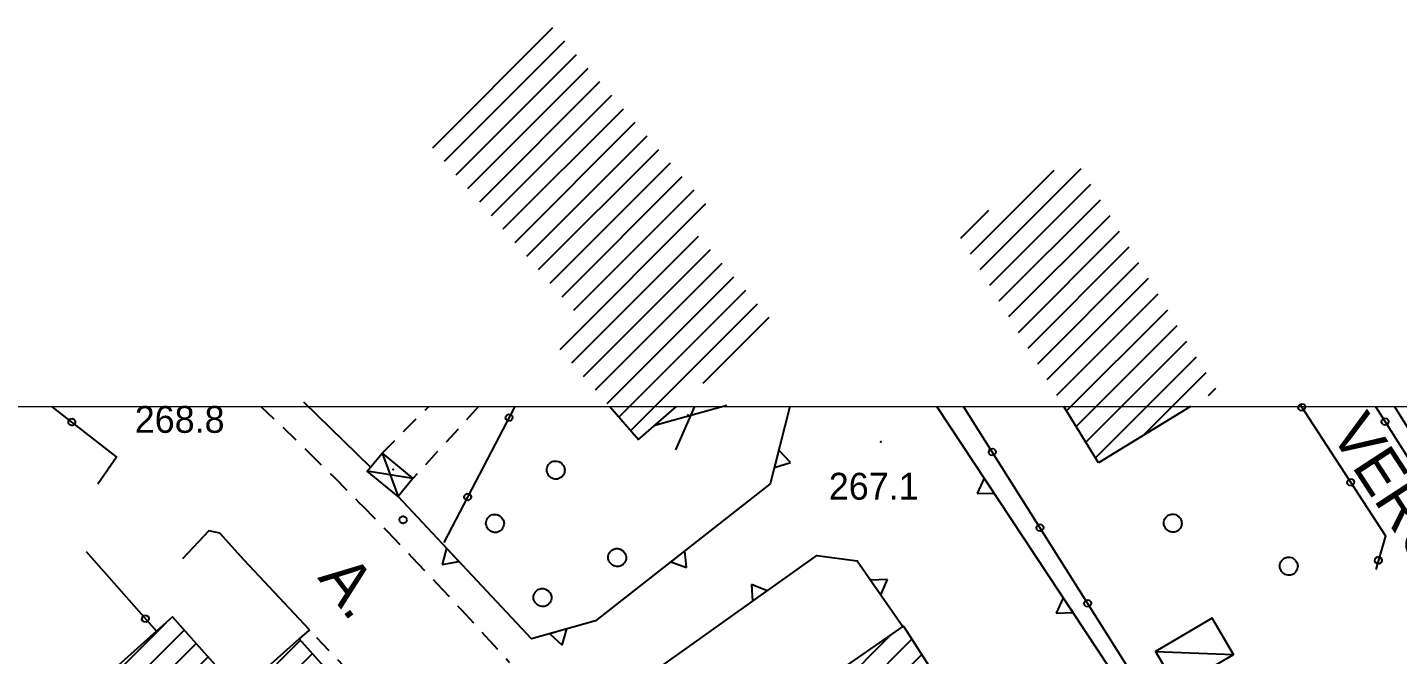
# Model space of a CAD drawing. Extents: x 1518652 to 1519378, y 5069750 to 5070202.
# Drawn here: x 1518920 to 1518996.6, y 5070139.1 to 5070174.1 of the extents above; entities that cross this region are included whole.
import ezdxf

# ---------------------------------------------------------------- set-up
doc = ezdxf.new("R2010")
doc.units = 0
doc.header["$MEASUREMENT"] = 0
doc.linetypes.add('L04', pattern=[0])
doc.linetypes.add('L10', pattern=[1.7, 1, -0.7])
for name, color, linetype in [('2310_SU', 2, 'Continuous'), ('2321_PEDmarciap', 1, 'L10'), ('2641_MUROspec', 2, 'Continuous'), ('3007_TETTOIE', 2, 'Continuous'), ('3013_BARACCHE', 2, 'Continuous'), ('3054_CANCmuro', 1, 'L04'), ('3110_EDresiden', 3, 'Continuous'), ('3844_ILL', 4, 'Continuous'), ('5100_ALBERO', 1, 'Continuous'), ('5651_VIALETTI', 1, 'L10'), ('7111_SCARciglio', 1, 'Continuous'), ('8321_PQTerra', 2, 'Continuous'), ('8322_Qmpiede', 2, 'Continuous'), ('SCM_Campiture', 1, 'Continuous'), ('SCM_Diagonali', 6, 'Continuous'), ('T301_ViabUrb', 2, 'Continuous')]:
    doc.layers.add(name, color=color, linetype=linetype)
doc.styles.add('Style00', font='Leroy', dxfattribs={"height": 0.2})

# ---------------------------------------------------------------- blocks, each defined once
blk = doc.blocks.new('S37')
at = {"linetype": 'Continuous'}
for p, q in [((-0.99, -0.01), (-0.97, 0.17)), ((-0.97, 0.17), (-0.93, 0.33)), ((-0.93, 0.33), (-0.87, 0.47)), ((-0.87, 0.47), (-0.79, 0.6)), ((-0.79, 0.6), (-0.68, 0.71)), ((-0.68, 0.71), (-0.58, 0.8)), ((-0.58, 0.8), (-0.49, 0.87)), ((-0.49, 0.87), (-0.37, 0.93)), ((-0.37, 0.93), (-0.26, 0.97)), ((-0.26, 0.97), (-0.13, 0.99)), ((-0.13, 0.99), (-0.01, 1)), ((-0.01, 1), (0.15, 0.99)), ((0.15, 0.99), (0.35, 0.94)), ((0.35, 0.94), (0.55, 0.82)), ((0.55, 0.82), (0.68, 0.73)), ((0.68, 0.73), (0.77, 0.62)), ((0.77, 0.62), (0.87, 0.5)), ((0.87, 0.5), (0.93, 0.39)), ((0.93, 0.39), (0.99, 0.23)), ((0.99, 0.23), (1.01, 0.09)), ((1.01, 0.09), (1.03, -0.03)), ((-0.97, -0.15), (-0.99, -0.01)), ((-0.94, -0.26), (-0.97, -0.15)), ((-0.9, -0.4), (-0.94, -0.26)), ((-0.84, -0.51), (-0.9, -0.4)), ((-0.78, -0.61), (-0.84, -0.51)), ((-0.66, -0.71), (-0.78, -0.61)), ((-0.57, -0.8), (-0.66, -0.71)), ((-0.49, -0.87), (-0.57, -0.8)), ((-0.36, -0.93), (-0.49, -0.87)), ((-0.22, -0.98), (-0.36, -0.93)), ((-0.06, -1.01), (-0.22, -0.98)), ((0.07, -1.02), (-0.06, -1.01)), ((0.22, -1.01), (0.07, -1.02)), ((0.36, -0.97), (0.22, -1.01)), ((0.52, -0.89), (0.36, -0.97)), ((0.65, -0.81), (0.52, -0.89)), ((0.78, -0.68), (0.65, -0.81)), ((0.87, -0.56), (0.78, -0.68)), ((0.93, -0.45), (0.87, -0.56)), ((0.98, -0.3), (0.93, -0.45)), ((1.01, -0.17), (0.98, -0.3)), ((1.03, -0.03), (1.01, -0.17))]:
    blk.add_line(p, q, dxfattribs=at)
blk = doc.blocks.new('Q0050013')
at = {"linetype": 'Continuous'}
for p, q in [((-0.194, -0.003), (-0.17, 0.098)), ((-0.17, 0.098), (-0.099, 0.169)), ((-0.099, 0.169), (-0.001, 0.195)), ((-0.001, 0.195), (0.096, 0.17)), ((0.096, 0.17), (0.169, 0.1)), ((0.169, 0.1), (0.197, -0.001)), ((-0.162, -0.108), (-0.194, -0.003)), ((-0.096, -0.171), (-0.162, -0.108)), ((0.001, -0.196), (-0.096, -0.171)), ((0.097, -0.17), (0.001, -0.196)), ((0.168, -0.1), (0.097, -0.17)), ((0.197, -0.001), (0.168, -0.1))]:
    blk.add_line(p, q, dxfattribs=at)
blk = doc.blocks.new('Q0200100')
at = {"linetype": 'Continuous'}
for p, q in [((0, 0.8), (-0.5, 0)), ((0.5, 0), (0, 0.8)), ((-0.5, 0), (0.5, 0))]:
    blk.add_line(p, q, dxfattribs=at)
blk = doc.blocks.new('CAMP_FBAA5779')
at = {"layer": 'SCM_Campiture', "linetype": 'Continuous'}
for p, q in [((1518963.143, 5070135.017), (1518968.303, 5070140.177)), ((1518963.703, 5070134.163), (1518969.469, 5070139.929)), ((1518964.263, 5070133.308), (1518970.021, 5070139.067)), ((1518964.822, 5070132.454), (1518970.573, 5070138.204)), ((1518962.583, 5070135.872), (1518963.666, 5070136.954)), ((1518965.382, 5070131.599), (1518971.125, 5070137.342)), ((1518965.942, 5070130.745), (1518971.677, 5070136.48)), ((1518969.528, 5070130.088), (1518975.481, 5070136.041)), ((1518966.502, 5070129.89), (1518972.229, 5070135.617)), ((1518970.102, 5070129.248), (1518976.043, 5070135.189)), ((1518968.955, 5070130.929), (1518972.78, 5070134.755)), ((1518970.675, 5070128.407), (1518976.604, 5070134.336)), ((1518971.248, 5070127.566), (1518977.166, 5070133.484)), ((1518971.822, 5070126.725), (1518977.728, 5070132.631)), ((1518972.395, 5070125.884), (1518978.289, 5070131.779)), ((1518975.895, 5070127.97), (1518978.851, 5070130.926))]:
    blk.add_line(p, q, dxfattribs=at)
blk = doc.blocks.new('CAMP_AEF73BBC')
at = {"layer": 'SCM_Campiture', "linetype": 'Continuous'}
for p, q in [((1518972.747, 5070161.458), (1518977.418, 5070166.129)), ((1518973.284, 5070160.58), (1518978.937, 5070166.233)), ((1518973.821, 5070159.703), (1518979.473, 5070165.356)), ((1518974.357, 5070158.826), (1518980.01, 5070164.479)), ((1518972.21, 5070162.335), (1518973.773, 5070163.899)), ((1518974.894, 5070157.949), (1518980.547, 5070163.601)), ((1518975.431, 5070157.071), (1518981.084, 5070162.724)), ((1518975.968, 5070156.194), (1518981.621, 5070161.847)), ((1518976.505, 5070155.317), (1518982.158, 5070160.97)), ((1518977.042, 5070154.439), (1518982.695, 5070160.092)), ((1518977.579, 5070153.562), (1518983.232, 5070159.215)), ((1518978.116, 5070152.685), (1518983.769, 5070158.338)), ((1518978.653, 5070151.807), (1518984.306, 5070157.46)), ((1518979.19, 5070150.93), (1518984.843, 5070156.583)), ((1518979.727, 5070150.053), (1518985.38, 5070155.706)), ((1518982.401, 5070151.313), (1518985.916, 5070154.828)), ((1518986.046, 5070153.544), (1518986.453, 5070153.951))]:
    blk.add_line(p, q, dxfattribs=at)
blk = doc.blocks.new('CAMP_BA44D9BE')
at = {"layer": 'SCM_Campiture', "linetype": 'Continuous'}
for p, q in [((1518942.691, 5070167.387), (1518949.411, 5070174.107)), ((1518943.348, 5070166.63), (1518950.068, 5070173.35)), ((1518944.006, 5070165.873), (1518950.726, 5070172.593)), ((1518944.663, 5070165.116), (1518951.383, 5070171.836)), ((1518945.32, 5070164.359), (1518952.04, 5070171.079)), ((1518945.978, 5070163.602), (1518952.698, 5070170.322)), ((1518946.635, 5070162.845), (1518953.355, 5070169.566)), ((1518947.292, 5070162.089), (1518954.013, 5070168.809)), ((1518947.95, 5070161.332), (1518954.67, 5070168.052)), ((1518948.607, 5070160.575), (1518955.327, 5070167.295)), ((1518949.265, 5070159.818), (1518955.985, 5070166.538)), ((1518949.922, 5070159.061), (1518956.642, 5070165.781)), ((1518950.579, 5070158.304), (1518957.299, 5070165.024)), ((1518949.811, 5070156.122), (1518957.957, 5070164.268)), ((1518950.469, 5070155.365), (1518957.555, 5070162.451)), ((1518951.126, 5070154.608), (1518958.212, 5070161.694)), ((1518951.783, 5070153.852), (1518958.869, 5070160.938)), ((1518952.441, 5070153.095), (1518959.527, 5070160.181)), ((1518953.098, 5070152.338), (1518960.184, 5070159.424)), ((1518953.755, 5070151.581), (1518960.841, 5070158.667)), ((1518957.813, 5070154.224), (1518961.499, 5070157.91))]:
    blk.add_line(p, q, dxfattribs=at)
blk = doc.blocks.new('CAMP_528824EA')
at = {"layer": 'SCM_Campiture', "linetype": 'Continuous'}
for p, q in [((1518923.541, 5070136.597), (1518927.811, 5070140.866)), ((1518924.209, 5070135.85), (1518928.8, 5070140.441)), ((1518927.546, 5070132.116), (1518935.291, 5070139.861)), ((1518924.876, 5070135.103), (1518929.468, 5070139.695)), ((1518928.214, 5070131.369), (1518935.959, 5070139.114)), ((1518925.544, 5070134.356), (1518930.135, 5070138.948)), ((1518926.211, 5070133.61), (1518930.803, 5070138.201)), ((1518928.881, 5070130.623), (1518936.626, 5070138.368)), ((1518926.879, 5070132.863), (1518931.47, 5070137.454)), ((1518929.549, 5070129.876), (1518937.294, 5070137.621)), ((1518930.216, 5070129.129), (1518937.961, 5070136.874)), ((1518930.884, 5070128.383), (1518938.629, 5070136.127)), ((1518931.551, 5070127.636), (1518939.296, 5070135.381)), ((1518932.219, 5070126.889), (1518939.964, 5070134.634)), ((1518932.886, 5070126.142), (1518940.631, 5070133.887)), ((1518933.554, 5070125.396), (1518941.298, 5070133.141)), ((1518935.774, 5070126.202), (1518941.966, 5070132.394)), ((1518938.347, 5070127.361), (1518942.633, 5070131.647)), ((1518939.014, 5070126.614), (1518943.301, 5070130.9)), ((1518939.682, 5070125.867), (1518943.968, 5070130.154)), ((1518940.349, 5070125.12), (1518944.636, 5070129.407)), ((1518941.017, 5070124.374), (1518945.303, 5070128.66)), ((1518941.684, 5070123.627), (1518945.971, 5070127.913)), ((1518942.352, 5070122.88), (1518946.638, 5070127.167)), ((1518943.019, 5070122.134), (1518947.306, 5070126.42)), ((1518943.687, 5070121.387), (1518947.973, 5070125.673)), ((1518944.354, 5070120.64), (1518948.641, 5070124.927)), ((1518945.022, 5070119.893), (1518949.308, 5070124.18)), ((1518945.689, 5070119.147), (1518949.976, 5070123.433)), ((1518946.357, 5070118.4), (1518950.643, 5070122.686)), ((1518949.44, 5070120.069), (1518951.311, 5070121.94))]:
    blk.add_line(p, q, dxfattribs=at)

msp = doc.modelspace()

# ---------------------------------------------------------------- linework, layer by layer
at = {"linetype": 'Continuous', "lineweight": 0, "elevation": 278.511}
msp.add_lwpolyline([(1518671.752, 5070152.927), (1519087.071, 5070152.927), (1519087.071, 5069856.255), (1518671.752, 5069856.255)], close=True, dxfattribs=at)
at = {"layer": '2310_SU', "color": 18, "linetype": 'Continuous', "true_color": 0x000000}
msp.add_polyline3d([(1518935.799, 5070140.459, 269.328), (1518932.146, 5070144.339, 269.153), (1518930.789, 5070145.852, 269.076), (1518930.183, 5070145.977, 268.977), (1518928.711, 5070144.419, 269.062)], dxfattribs=at)
at = {"layer": '2321_PEDmarciap', "color": 18, "linetype": 'L10', "true_color": 0x000000}
for points in [[(1518933.086, 5070152.927, 269.093), (1518934.313, 5070151.765, 269.109), (1518935.753, 5070150.376, 269.127), (1518937.179, 5070148.972, 269.146), (1518938.589, 5070147.554, 269.165), (1518938.771, 5070147.37, 269.167), (1518940.166, 5070145.938, 269.183), (1518941.551, 5070144.495, 269.199), (1518942.925, 5070143.042, 269.215), (1518944.29, 5070141.578, 269.23), (1518945.644, 5070140.106, 269.246), (1518946.99, 5070138.626, 269.262)], [(1518953.094, 5070119.944, 269.999), (1518953.821, 5070120.594, 269.559), (1518953.226, 5070121.346, 269.548), (1518939.239, 5070136.806, 269.492), (1518935.799, 5070140.459, 269.328), (1518935.219, 5070139.941, 268.892)]]:
    msp.add_polyline3d(points, dxfattribs=at)
at = {"layer": '2641_MUROspec', "color": 18, "linetype": 'Continuous', "true_color": 0x000000}
for points in [[(1518962.658, 5070152.927, 267.698), (1518961.558, 5070148.616, 267.983), (1518951.788, 5070140.954, 268.391), (1518948.208, 5070139.949, 269.33), (1518940.752, 5070147.895, 269.203)], [(1518979.314, 5070130.223, 267.115), (1518984.009, 5070133.065, 267.115), (1518970.86, 5070152.927, 267.023)], [(1518954.457, 5070137.697, 267.115), (1518964.154, 5070144.606, 267.955), (1518966.412, 5070144.308, 267.567), (1518968.959, 5070140.633, 273.342)]]:
    msp.add_polyline3d(points, dxfattribs=at)
at = {"layer": '3007_TETTOIE', "color": 18, "linetype": 'Continuous', "true_color": 0x000000}
msp.add_polyline3d([(1518940.752, 5070147.895, 269.203), (1518939.029, 5070149.316, 269.203), (1518939.863, 5070150.327, 269.203), (1518941.586, 5070148.905, 269.203)], close=True, dxfattribs=at)
at = {"layer": '3013_BARACCHE', "color": 18, "linetype": 'Continuous', "true_color": 0x000000}
msp.add_polyline3d([(1518984.275, 5070137.215, 268.751), (1518987.442, 5070139.082, 268.751), (1518986.248, 5070141.109, 268.751), (1518983.08, 5070139.242, 268.751)], close=True, dxfattribs=at)
at = {"layer": '3054_CANCmuro', "color": 18, "linetype": 'L04', "true_color": 0x000000}
for points in [[(1518923.976, 5070148.603, 269.111), (1518925.019, 5070150.111, 268.723), (1518921.405, 5070152.927, 268.827)], [(1518939.211, 5070149.537, 269.203), (1518935.493, 5070153.167, 269.342)], [(1518947.29, 5070152.927, 269.581), (1518943.314, 5070145.329, 269.266)], [(1518989.957, 5070125.008, 268.73), (1518972.359, 5070152.927, 268.755)], [(1518995.386, 5070152.927, 267.554), (1519026.712, 5070103.581, 267.346), (1519006.141, 5070092.578, 268.85), (1518990.235, 5070081.344, 270.084), (1518989.989, 5070082, 270.655), (1518991.508, 5070085.232, 270.338)], [(1518991.157, 5070153.05, 268.36), (1518995.946, 5070145.699, 268.371), (1518995.396, 5070143.829, 268.469)], [(1518923.325, 5070144.824, 268.928), (1518927.256, 5070140.37, 268.998)]]:
    msp.add_polyline3d(points, dxfattribs=at)
at = {"layer": '3110_EDresiden', "color": 18, "linetype": 'Continuous', "true_color": 0x000000}
for points in [[(1518952.586, 5070152.927, 269.876), (1518954.191, 5070151.079, 269.915), (1518956.319, 5070152.927, 269.273)], [(1518979.894, 5070149.779, 268.942), (1518977.967, 5070152.927, 268.942)], [(1518985.038, 5070152.927, 268.942), (1518979.894, 5070149.779, 268.942)]]:
    msp.add_polyline3d(points, dxfattribs=at)
for points in [[(1518928.15, 5070141.169, 268.843), (1518923.316, 5070136.848, 270.183), (1518934.139, 5070124.741, 276.832), (1518937.78, 5070127.995, 276.832), (1518946.897, 5070117.796, 271.099), (1518951.41, 5070121.829, 269.442), (1518935.219, 5070139.941, 268.892), (1518931.9, 5070136.974, 269.139)], [(1518975.292, 5070136.328, 268.223), (1518979.314, 5070130.223, 270.662), (1518972.499, 5070125.733, 273.342), (1518968.807, 5070131.146, 267.115), (1518966.754, 5070129.505, 269.506), (1518962.435, 5070136.099, 273.342), (1518969, 5070140.662, 273.342), (1518972.964, 5070134.468, 267.115)]]:
    msp.add_polyline3d(points, close=True, dxfattribs=at)
at = {"layer": '5651_VIALETTI', "color": 18, "linetype": 'L10', "true_color": 0x000000}
for points in [[(1518939.863, 5070150.327, 269.203), (1518942.466, 5070152.927, 269.578)], [(1518945.256, 5070152.927, 269.561), (1518941.586, 5070148.905, 269.203)]]:
    msp.add_polyline3d(points, dxfattribs=at)
at = {"layer": '7111_SCARciglio', "color": 18, "linetype": 'Continuous', "true_color": 0x000000}
msp.add_polyline3d([(1518996.446, 5070152.927, 268.058), (1519025.291, 5070106.53, 267.976), (1519026.084, 5070105.177, 268.131)], dxfattribs=at)
at = {"layer": '8321_PQTerra', "color": 18, "linetype": 'Continuous', "true_color": 0x000000}
msp.add_point((1518967.735, 5070150.953, 267.108), dxfattribs=at)
at = {"layer": '8322_Qmpiede', "linetype": 'Continuous'}
for p in [(1518956.942, 5070152.436, 269.732), (1518940.479, 5070149.405, 269.203)]:
    msp.add_point(p, dxfattribs=at)
at = {"layer": 'SCM_Diagonali', "color": 18, "linetype": 'Continuous', "true_color": 0x000000}
for points in [[(1518959.136, 5070152.993, 0), (1518955.105, 5070151.872, 0)], [(1518956.283, 5070150.515, 0), (1518957.336, 5070152.927, 0)], [(1518939.863, 5070150.327, 0), (1518940.752, 5070147.895, 0)], [(1518941.586, 5070148.905, 0), (1518939.029, 5070149.316, 0)], [(1518983.08, 5070139.242, 0), (1518987.442, 5070139.082, 0)]]:
    msp.add_polyline3d(points, dxfattribs=at)

# ---------------------------------------------------------------- block references
at = {"layer": '2641_MUROspec', "color": 18, "linetype": 'Continuous', "true_color": 0x000000}
for p, xscale, yscale, zscale, rotation in [((1518961.911, 5070150.001, 267.891), 0.9999999998249326, 0.9999999998249326, 0.9999999998249326, 255.681609843157), ((1518973.79, 5070148.501, 267.044), 0.999999999683127, 0.999999999683127, 0.999999999683127, 123.5051112141212), ((1518943.804, 5070144.642, 269.255), 0.9999999997694469, 0.9999999997694469, 0.9999999997694469, 133.1762724895155), ((1518956.387, 5070144.561, 268.199), 1.000000000042615, 1.000000000042615, 1.000000000042615, 218.106169672591), ((1518967.446, 5070142.816, 269.911), 0.9999999999815714, 0.9999999999815714, 0.9999999999815714, 304.7294416332945), ((1518960.972, 5070142.339, 267.679), 0.9999999999644532, 0.9999999999644532, 0.9999999999644532, 35.47038902090492), ((1518978.206, 5070141.83, 267.075), 0.999999999683127, 0.999999999683127, 0.999999999683127, 123.5051112141212), ((1518949.714, 5070140.371, 268.935), 0.9999999999651301, 0.9999999999651301, 0.9999999999651301, 195.6846791434086)]:
    msp.add_blockref('Q0200100', p, dxfattribs=dict(at, xscale=xscale, yscale=yscale, zscale=zscale, rotation=rotation))
at = {"layer": '3054_CANCmuro', "color": 18, "linetype": 'Continuous', "true_color": 0x000000}
for p, xscale, yscale, zscale, rotation in [((1518991.263, 5070152.888, 268.36), 0.9999999996517867, 0.9999999996517867, 0.9999999996517867, 303.082082356038), ((1518922.522, 5070152.057, 268.795), 1.00000000010316, 1.00000000010316, 1.00000000010316, 142.0736713977004), ((1518946.963, 5070152.302, 269.555), 0.999999999901051, 0.999999999901051, 0.999999999901051, 242.3791155724795), ((1518995.924, 5070152.079, 267.55), 1.000000000403342, 1.000000000403342, 1.000000000403342, 302.4077575350096), ((1518973.96, 5070150.387, 268.753), 1.000000000220043, 1.000000000220043, 1.000000000220043, 122.2238801643633), ((1518993.993, 5070148.698, 268.366), 0.9999999996517867, 0.9999999996517867, 0.9999999996517867, 303.082082356038), ((1518944.645, 5070147.872, 269.372), 0.999999999901051, 0.999999999901051, 0.999999999901051, 242.3791155724795), ((1518976.626, 5070146.157, 268.749), 1.000000000220043, 1.000000000220043, 1.000000000220043, 122.2238801643633), ((1518995.545, 5070144.336, 268.443), 1.000000000346724, 1.000000000346724, 1.000000000346724, 253.5966927077693), ((1518979.292, 5070141.927, 268.745), 1.000000000220043, 1.000000000220043, 1.000000000220043, 122.2238801643633), ((1518926.634, 5070141.075, 268.987), 1.000000000200082, 1.000000000200082, 1.000000000200082, 311.4325602063017)]:
    msp.add_blockref('Q0050013', p, dxfattribs=dict(at, xscale=xscale, yscale=yscale, zscale=zscale, rotation=rotation))
at = {"layer": '3844_ILL', "color": 18, "linetype": 'Continuous', "true_color": 0x000000, "xscale": 0.2000000029802322, "yscale": 0.2000000029802322, "zscale": 0.2000000029802322}
msp.add_blockref('S37', (1518941.033, 5070146.598, 268.991), dxfattribs=at)
at = {"layer": '5100_ALBERO', "color": 18, "linetype": 'Continuous', "true_color": 0x000000, "xscale": 0.5, "yscale": 0.5, "zscale": 0.5}
for p in [(1518949.56, 5070149.382, 270.479), (1518946.164, 5070146.403, 270.408), (1518984.044, 5070146.416, 268.286), (1518952.99, 5070144.493, 270.289), (1518990.524, 5070144.014, 268.829), (1518948.818, 5070142.261, 270.331)]:
    msp.add_blockref('S37', p, dxfattribs=at)
at = {"layer": 'SCM_Campiture', "linetype": 'Continuous'}
for name in ['CAMP_BA44D9BE', 'CAMP_AEF73BBC', 'CAMP_528824EA', 'CAMP_FBAA5779']:
    msp.add_blockref(name, (0, 0), dxfattribs=at)

# ---------------------------------------------------------------- texts
at = {"layer": '8321_PQTerra', "color": 18, "linetype": 'Continuous', "true_color": 0x000000, "style": 'Style00'}
for s, p in [('268.8', (1518926.038, 5070151.458)), ('267.1', (1518964.828, 5070147.723))]:
    msp.add_text(s, height=1.5, dxfattribs=at).set_placement(p)
at = {"layer": 'T301_ViabUrb', "color": 18, "linetype": 'Continuous', "true_color": 0x000000, "style": 'Style00'}
for s, rotation, p in [('VERGA', 303.08208, (1518992.806, 5070151.46)), ('A.', 307.24718, (1518936.224, 5070143.353))]:
    msp.add_text(s, height=2.5, rotation=rotation, dxfattribs=at).set_placement(p)

doc.saveas('drawing.dxf')
